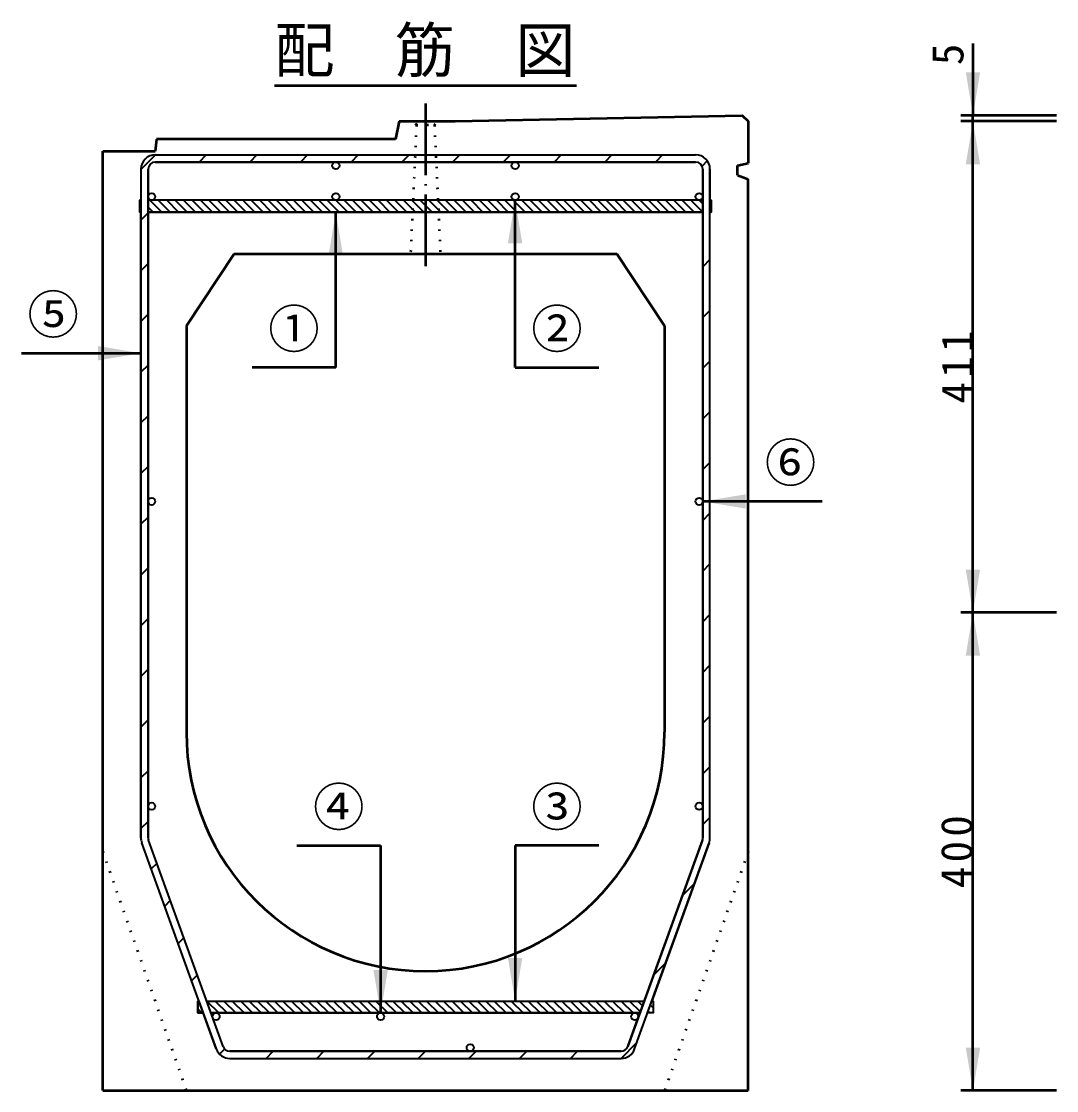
# Model space of a CAD drawing. Units: millimetres, scale not verified. Extents: x -2102 to 2102, y -1485 to 1485.
# Drawn here: x -1045 to -179, y -620 to 275 of the extents above; entities that cross this region are included whole.
import ezdxf
from ezdxf.enums import TextEntityAlignment as Align

# ---------------------------------------------------------------- set-up
doc = ezdxf.new("R2010")
doc.units = ezdxf.units.MM
doc.header["$LTSCALE"] = 5
doc.linetypes.add('DOTTED', pattern=[1.75, 0.25, -1.5])
doc.linetypes.add('LONG_DASHED_DOTTED', pattern=[15.25, 12, -1.5, 0.25, -1.5])
doc.layers.add('0-0_V-nasSTD', color=7, linetype='Continuous', lineweight=35)
doc.layers.add('0-1_0', color=7, linetype='Continuous', lineweight=50)
doc.styles.add('ＭＳ ゴシック', font='')
doc.styles.get('ＭＳ ゴシック').set_extended_font_data('MS Gothic')

msp = doc.modelspace()

# ---------------------------------------------------------------- linework, layer by layer
at = {"layer": '0-0_V-nasSTD', "lineweight": 50}
for p in [(-932.218, 176.467), (-977.218, 166.467)]:
    msp.add_line(p, (-933.218, 166.467), dxfattribs=at)
at = {"layer": '0-0_V-nasSTD'}
for p, q in [((-475.218, 125.42), (-939.218, 125.42)), ((-937.809, 125.42), (-927.809, 115.42)), ((-930.738, 125.42), (-920.738, 115.42)), ((-923.666, 125.42), (-913.666, 115.42)), ((-916.595, 125.42), (-906.595, 115.42)), ((-909.524, 125.42), (-899.524, 115.42)), ((-902.453, 125.42), (-892.453, 115.42)), ((-895.382, 125.42), (-885.382, 115.42)), ((-888.311, 125.42), (-878.311, 115.42)), ((-881.24, 125.42), (-871.24, 115.42)), ((-874.169, 125.42), (-864.169, 115.42)), ((-867.098, 125.42), (-857.098, 115.42)), ((-860.027, 125.42), (-850.027, 115.42)), ((-852.956, 125.42), (-842.956, 115.42)), ((-845.885, 125.42), (-835.885, 115.42)), ((-838.814, 125.42), (-828.814, 115.42)), ((-831.743, 125.42), (-821.743, 115.42)), ((-824.672, 125.42), (-814.672, 115.42)), ((-817.6, 125.42), (-807.6, 115.42)), ((-810.529, 125.42), (-800.529, 115.42)), ((-803.458, 125.42), (-793.458, 115.42)), ((-796.387, 125.42), (-786.387, 115.42)), ((-789.316, 125.42), (-779.316, 115.42)), ((-782.245, 125.42), (-772.245, 115.42)), ((-775.174, 125.42), (-765.174, 115.42)), ((-768.103, 125.42), (-758.103, 115.42)), ((-761.032, 125.42), (-751.032, 115.42)), ((-753.961, 125.42), (-743.961, 115.42)), ((-746.89, 125.42), (-736.89, 115.42)), ((-739.819, 125.42), (-729.819, 115.42)), ((-732.748, 125.42), (-722.748, 115.42)), ((-725.677, 125.42), (-715.677, 115.42)), ((-718.606, 125.42), (-708.606, 115.42)), ((-711.534, 125.42), (-701.534, 115.42)), ((-704.463, 125.42), (-694.463, 115.42)), ((-697.392, 125.42), (-687.392, 115.42)), ((-690.321, 125.42), (-680.321, 115.42)), ((-683.25, 125.42), (-673.25, 115.42)), ((-676.179, 125.42), (-666.179, 115.42)), ((-669.108, 125.42), (-659.108, 115.42)), ((-662.037, 125.42), (-652.037, 115.42)), ((-654.966, 125.42), (-644.966, 115.42)), ((-647.895, 125.42), (-637.895, 115.42)), ((-640.824, 125.42), (-630.824, 115.42)), ((-633.753, 125.42), (-623.753, 115.42)), ((-626.682, 125.42), (-616.682, 115.42)), ((-619.611, 125.42), (-609.611, 115.42)), ((-612.539, 125.42), (-602.539, 115.42)), ((-605.468, 125.42), (-595.468, 115.42)), ((-598.397, 125.42), (-588.397, 115.42)), ((-591.326, 125.42), (-581.326, 115.42)), ((-584.255, 125.42), (-574.255, 115.42)), ((-577.184, 125.42), (-567.184, 115.42)), ((-570.113, 125.42), (-560.113, 115.42)), ((-563.042, 125.42), (-553.042, 115.42)), ((-555.971, 125.42), (-545.971, 115.42)), ((-548.9, 125.42), (-538.9, 115.42)), ((-541.829, 125.42), (-531.829, 115.42)), ((-534.758, 125.42), (-524.758, 115.42)), ((-527.687, 125.42), (-517.687, 115.42)), ((-520.616, 125.42), (-510.616, 115.42)), ((-513.545, 125.42), (-503.545, 115.42)), ((-506.473, 125.42), (-496.473, 115.42)), ((-499.402, 125.42), (-489.402, 115.42)), ((-492.331, 125.42), (-482.331, 115.42)), ((-485.26, 125.42), (-475.26, 115.42)), ((-478.189, 125.42), (-475.218, 122.449)), ((-946.218, 119.688), (-945.218, 118.688)), ((-939.218, 119.759), (-934.88, 115.42)), ((-469.218, 123.52), (-468.218, 122.52)), ((-469.218, 116.449), (-468.218, 115.449)), ((-897.134, -544.58), (-896.389, -545.324)), ((-890.063, -544.58), (-880.063, -554.58)), ((-882.992, -544.58), (-872.992, -554.58)), ((-875.92, -544.58), (-865.92, -554.58)), ((-868.849, -544.58), (-858.849, -554.58)), ((-861.778, -544.58), (-851.778, -554.58)), ((-854.707, -544.58), (-844.707, -554.58)), ((-847.636, -544.58), (-837.636, -554.58)), ((-840.565, -544.58), (-830.565, -554.58)), ((-833.494, -544.58), (-823.494, -554.58)), ((-826.423, -544.58), (-816.423, -554.58)), ((-819.352, -544.58), (-809.352, -554.58)), ((-812.281, -544.58), (-802.281, -554.58)), ((-805.21, -544.58), (-795.21, -554.58)), ((-798.139, -544.58), (-788.139, -554.58)), ((-791.068, -544.58), (-781.068, -554.58)), ((-783.997, -544.58), (-773.997, -554.58)), ((-776.925, -544.58), (-766.925, -554.58)), ((-769.854, -544.58), (-759.854, -554.58)), ((-762.783, -544.58), (-752.783, -554.58)), ((-755.712, -544.58), (-745.712, -554.58)), ((-748.641, -544.58), (-738.641, -554.58)), ((-741.57, -544.58), (-731.57, -554.58)), ((-734.499, -544.58), (-724.499, -554.58)), ((-727.428, -544.58), (-717.428, -554.58)), ((-720.357, -544.58), (-710.357, -554.58)), ((-713.286, -544.58), (-703.286, -554.58)), ((-706.215, -544.58), (-696.215, -554.58)), ((-699.144, -544.58), (-689.144, -554.58)), ((-692.073, -544.58), (-682.073, -554.58)), ((-685.002, -544.58), (-675.002, -554.58)), ((-677.931, -544.58), (-667.931, -554.58)), ((-670.859, -544.58), (-660.859, -554.58)), ((-663.788, -544.58), (-653.788, -554.58)), ((-656.717, -544.58), (-646.717, -554.58)), ((-649.646, -544.58), (-639.646, -554.58)), ((-642.575, -544.58), (-632.575, -554.58)), ((-635.504, -544.58), (-625.504, -554.58)), ((-628.433, -544.58), (-618.433, -554.58)), ((-621.362, -544.58), (-611.362, -554.58)), ((-614.291, -544.58), (-604.291, -554.58)), ((-607.22, -544.58), (-597.22, -554.58)), ((-600.149, -544.58), (-590.149, -554.58)), ((-593.078, -544.58), (-583.078, -554.58)), ((-586.007, -544.58), (-576.007, -554.58)), ((-578.936, -544.58), (-568.936, -554.58)), ((-571.865, -544.58), (-561.865, -554.58)), ((-564.793, -544.58), (-554.793, -554.58)), ((-557.722, -544.58), (-547.722, -554.58)), ((-550.651, -544.58), (-540.651, -554.58)), ((-543.58, -544.58), (-533.58, -554.58)), ((-536.509, -544.58), (-527.435, -553.654)), ((-529.438, -544.58), (-525.559, -548.459)), ((-897.658, -551.127), (-894.205, -554.58)), ((-520.872, -553.146), (-519.438, -554.58)), ((-518.996, -547.951), (-516.779, -550.168))]:
    msp.add_line(p, q, dxfattribs=at)
for points in [[(-939.218, 115.42), (-475.218, 115.42), (-475.218, 151.42), (-475.218, 125.42)], [(-890.279, -544.58), (-890.279, -544.58), (-524.158, -544.58), (-524.158, -544.58), (-537.894, -582.618), (-527.769, -554.58)], [(-527.769, -554.58), (-886.668, -554.58), (-886.668, -554.58)]]:
    msp.add_lwpolyline(points, dxfattribs=at)
for points in [[(-469.218, 125.42), (-468.218, 125.42), (-468.218, 115.42), (-469.218, 115.42), (-469.218, 151.42)], [(-945.218, 115.42), (-946.218, 115.42), (-946.218, 125.42), (-945.218, 125.42), (-945.218, -408.005)], [(-517.779, -544.58), (-516.779, -544.58), (-516.779, -554.58), (-521.39, -554.58), (-521.39, -554.58), (-469.932, -412.08)], [(-893.047, -554.58), (-897.658, -554.58), (-897.658, -544.58), (-896.658, -544.58), (-882.186, -584.656)]]:
    msp.add_lwpolyline(points, close=True, dxfattribs=at)
for points in [[(-255.238, 232.467), (-249.238, 196.467), (-243.238, 232.467)], [(-255.238, 155.467), (-249.238, 191.467), (-243.238, 155.467)], [(-638.218, 89.42), (-632.218, 125.42), (-626.218, 89.42)], [(-788.218, 79.42), (-782.218, 115.42), (-776.218, 79.42)], [(-981.218, -8.546), (-981.218, 3.454), (-945.218, -2.546)], [(-475.218, -126.58), (-439.218, -132.58), (-439.218, -120.58)], [(-255.238, -183.533), (-249.238, -219.533), (-243.238, -183.533)], [(-255.238, -255.533), (-249.238, -219.533), (-243.238, -255.533)], [(-638.218, -508.58), (-632.218, -544.58), (-626.218, -508.58)], [(-750.718, -518.58), (-744.718, -554.58), (-738.718, -518.58)], [(-255.238, -583.533), (-249.238, -619.533), (-243.238, -583.533)]]:
    msp.add_solid(points, dxfattribs=at)
at = {"layer": '0-1_0'}
for p, q in [((-249.238, 256.467), (-249.238, 196.467)), ((-833.622, 221.467), (-580.815, 221.467)), ((-729.218, 191.467), (-732.218, 176.467)), ((-729.218, 191.467), (-682.218, 191.467)), ((-437.218, 191.467), (-437.218, 156.482)), ((-179.238, 196.467), (-259.238, 196.467)), ((-179.238, 191.467), (-259.238, 191.467)), ((-249.238, 191.467), (-249.238, 196.467)), ((-732.218, 176.467), (-932.218, 176.467)), ((-977.218, -619.533), (-977.218, 166.467)), ((-446.218, 154.467), (-437.218, 156.482)), ((-446.218, 146.467), (-446.218, 154.467)), ((-446.218, 146.467), (-437.218, 143.109)), ((-437.218, -619.533), (-437.218, 143.109)), ((-632.218, -14.58), (-632.218, 125.42)), ((-782.218, -14.58), (-782.218, 115.42)), ((-867.218, 80.467), (-907.218, 20.467)), ((-867.218, 80.467), (-547.218, 80.467)), ((-547.218, 80.467), (-507.218, 20.467)), ((-907.218, 20.467), (-907.218, -319.533)), ((-507.218, 20.467), (-507.218, -319.533)), ((-1045.218, -2.546), (-945.218, -2.546)), ((-782.218, -14.58), (-852.218, -14.58)), ((-632.218, -14.58), (-562.218, -14.58)), ((-375.218, -126.58), (-475.218, -126.58)), ((-179.238, -219.533), (-259.238, -219.533)), ((-814.718, -414.58), (-744.718, -414.58)), ((-744.718, -414.58), (-744.718, -554.58)), ((-632.218, -414.58), (-632.218, -544.58)), ((-562.218, -414.58), (-632.218, -414.58)), ((-977.218, -619.533), (-437.218, -619.533)), ((-179.238, -619.533), (-259.238, -619.533))]:
    msp.add_line(p, q, dxfattribs=at)
at = {"layer": '0-1_0', "linetype": 'LONG_DASHED_DOTTED'}
msp.add_line((-707.218, 206.467), (-707.218, 65.467), dxfattribs=at)
at = {"layer": '0-1_0', "linetype": 'DOTTED'}
for p, q in [((-714.718, 188.467), (-719.718, 80.467)), ((-699.718, 188.467), (-694.718, 80.467)), ((-977.218, -419.533), (-907.218, -619.533)), ((-437.218, -419.533), (-507.218, -619.533))]:
    msp.add_line(p, q, dxfattribs=at)
at = {"layer": '0-1_0', "lineweight": 35}
for p, q in [((-933.064, 163.42), (-945.218, 151.266)), ((-933.218, 163.42), (-481.218, 163.42)), ((-890.638, 163.42), (-896.638, 157.42)), ((-848.211, 163.42), (-854.211, 157.42)), ((-805.785, 163.42), (-811.785, 157.42)), ((-763.359, 163.42), (-769.359, 157.42)), ((-720.932, 163.42), (-726.932, 157.42)), ((-678.506, 163.42), (-684.506, 157.42)), ((-636.079, 163.42), (-642.079, 157.42)), ((-593.653, 163.42), (-599.653, 157.42)), ((-551.226, 163.42), (-557.226, 157.42)), ((-508.8, 163.42), (-514.8, 157.42)), ((-481.218, 157.42), (-933.218, 157.42)), ((-933.218, 157.42), (-481.218, 157.42)), ((-471.431, 158.363), (-475.799, 153.995)), ((-945.218, 151.42), (-945.218, -408.005)), ((-939.218, 151.42), (-939.218, -408.005)), ((-939.218, -408.005), (-939.218, 151.42)), ((-475.218, -408.005), (-475.218, 151.42)), ((-475.218, 151.42), (-475.218, -408.005)), ((-469.218, -408.005), (-469.218, 151.42)), ((-946.218, 125.42), (-946.218, 115.42)), ((-945.218, 125.42), (-946.218, 125.42)), ((-475.218, 125.42), (-939.218, 125.42)), ((-946.218, 115.42), (-945.218, 115.42)), ((-939.218, 114.84), (-945.218, 108.84)), ((-475.218, 115.42), (-939.218, 115.42)), ((-469.218, 115.42), (-468.218, 115.42)), ((-939.218, 72.413), (-945.218, 66.413)), ((-469.218, 75.723), (-475.218, 69.723)), ((-939.218, 29.987), (-945.218, 23.987)), ((-469.218, 33.296), (-475.218, 27.296)), ((-939.218, -12.44), (-945.218, -18.44)), ((-469.218, -9.13), (-475.218, -15.13)), ((-469.218, -51.557), (-475.218, -57.557)), ((-939.218, -54.866), (-945.218, -60.866)), ((-939.218, -97.293), (-945.218, -103.293)), ((-469.218, -93.983), (-475.218, -99.983)), ((-939.218, -139.719), (-945.218, -145.719)), ((-475.218, -142.409), (-469.218, -136.409)), ((-475.218, -184.836), (-469.218, -178.836)), ((-939.218, -182.145), (-945.218, -188.145)), ((-475.218, -227.262), (-469.218, -221.262)), ((-939.218, -224.572), (-945.218, -230.572)), ((-939.218, -266.998), (-945.218, -272.998)), ((-475.218, -269.689), (-469.218, -263.689)), ((-939.218, -309.425), (-945.218, -315.425)), ((-475.218, -312.115), (-469.218, -306.115)), ((-475.218, -354.541), (-469.218, -348.541)), ((-939.218, -351.851), (-945.218, -357.851)), ((-475.218, -396.968), (-469.218, -390.968)), ((-939.218, -394.277), (-945.218, -400.277)), ((-876.543, -582.618), (-938.862, -410.042)), ((-876.543, -582.618), (-938.862, -410.042)), ((-537.894, -582.618), (-475.575, -410.042)), ((-475.575, -410.042), (-537.894, -582.618)), ((-882.186, -584.656), (-944.505, -412.08)), ((-532.251, -584.656), (-469.932, -412.08)), ((-931.883, -429.368), (-936.57, -434.055)), ((-492.367, -456.543), (-482.382, -446.558)), ((-920.627, -460.539), (-925.314, -465.226)), ((-909.371, -491.709), (-914.058, -496.396)), ((-516.347, -522.949), (-506.362, -512.964)), ((-898.115, -522.88), (-902.802, -527.566)), ((-897.658, -544.58), (-896.658, -544.58)), ((-897.658, -544.58), (-897.658, -554.58)), ((-890.279, -544.58), (-524.158, -544.58)), ((-897.658, -554.58), (-893.047, -554.58)), ((-886.668, -554.58), (-527.769, -554.58)), ((-543.551, -592.58), (-530.342, -579.371)), ((-879.416, -589.034), (-875.174, -584.791)), ((-870.9, -586.58), (-543.537, -586.58)), ((-840.536, -592.58), (-834.536, -586.58)), ((-798.11, -592.58), (-792.11, -586.58)), ((-755.683, -592.58), (-749.683, -586.58)), ((-713.257, -592.58), (-707.257, -586.58)), ((-670.83, -592.58), (-664.83, -586.58)), ((-628.404, -592.58), (-622.404, -586.58)), ((-585.978, -592.58), (-579.978, -586.58)), ((-870.9, -592.58), (-543.537, -592.58))]:
    msp.add_line(p, q, dxfattribs=at)
at = {"layer": '0-1_0', "linetype": 'DOTTED'}
for points in [[(-714.718, 188.467), (-717.718, 191.467), (-696.718, 191.467)], [(-714.718, 188.467), (-699.718, 188.467), (-696.718, 191.467)]]:
    msp.add_lwpolyline(points, dxfattribs=at)
at = {"layer": '0-1_0'}
for points in [[(-682.218, 191.467), (-442.218, 196.467), (-437.218, 191.467)], [(-249.238, -619.533), (-249.238, -219.533), (-249.238, 191.467)]]:
    msp.add_lwpolyline(points, dxfattribs=at)
at = {"layer": '0-1_0', "lineweight": 35}
for points in [[(-469.218, 125.42), (-468.218, 125.42), (-468.218, 115.42)], [(-517.779, -544.58), (-516.779, -544.58), (-516.779, -554.58), (-521.39, -554.58)], [(-543.537, -586.58), (-543.537, -586.58), (-870.9, -586.58)]]:
    msp.add_lwpolyline(points, dxfattribs=at)
for centre in [(-782.218, 154.42), (-632.218, 154.42), (-936.218, 128.42), (-782.218, 128.42), (-632.218, 128.42), (-478.218, 128.42), (-936.218, -126.58), (-478.218, -126.58), (-936.218, -381.58), (-478.218, -381.58), (-882.395, -557.58), (-744.718, -557.58), (-532.042, -557.58), (-669.718, -583.58)]:
    msp.add_circle(centre, 3, dxfattribs=at)
for centre, radius, start, end in [((-933.218, 151.42), 12, 90, 180), ((-481.218, 151.42), 12, 0, 90), ((-933.218, 151.42), 6, 90, 180), ((-933.218, 151.42), 6, 90, 180), ((-481.218, 151.42), 6, 0, 90), ((-481.218, 151.42), 6, 0, 90), ((-933.218, -408.005), 12, 180, 199.85521), ((-933.218, -408.005), 6, 180, 199.85521), ((-933.218, -408.005), 6, 180, 199.85522), ((-481.218, -408.005), 6, 340.14479, 0), ((-481.218, -408.005), 6, 340.14479, 0), ((-481.218, -408.005), 12, 340.14479, 0), ((-870.9, -580.58), 12, 199.85521, 270), ((-870.9, -580.58), 6, 199.85521, 270), ((-870.9, -580.58), 6, 199.85521, 270), ((-543.537, -580.58), 6, 270, 340.14479), ((-543.537, -580.58), 6, 270, 340.14479), ((-543.537, -580.58), 12, 270, 340.14479)]:
    msp.add_arc(centre, radius, start, end, dxfattribs=at)
at = {"layer": '0-1_0'}
for start, end in [(180, 270), (270, 0)]:
    msp.add_arc((-707.218, -319.533), 200, start, end, dxfattribs=at)

# ---------------------------------------------------------------- texts
at = {"layer": '0-0_V-nasSTD', "style": 'ＭＳ ゴシック'}
for s, height, p in [('配\u3000筋\u3000図', 36.95, (-833.622, 221.467)), ('⑤', 31.67, (-1040.218, 4.454)), ('①', 31.67, (-838.818, -7.58)), ('②', 31.67, (-618.818, -7.58)), ('⑥', 31.67, (-423.418, -119.58)), ('④', 31.67, (-801.318, -407.58)), ('③', 31.67, (-618.818, -407.58))]:
    msp.add_text(s, height=height, dxfattribs=at).set_placement(p, align=Align.BOTTOM_LEFT)
msp.add_text('5', height=26.39, rotation=90, dxfattribs=at).set_placement((-249.238, 238.467), align=Align.BOTTOM_LEFT)
at = {"layer": '0-0_V-nasSTD', "char_height": 26.39, "attachment_point": 7, "rotation": 90, "style": 'ＭＳ ゴシック'}
for s, insert in [('\\T1.2;411', (-249.238, -44.633)), ('\\T1.2;400', (-249.238, -450.133))]:
    msp.add_mtext(s, dxfattribs=dict(at, insert=insert))

doc.saveas('drawing.dxf')
